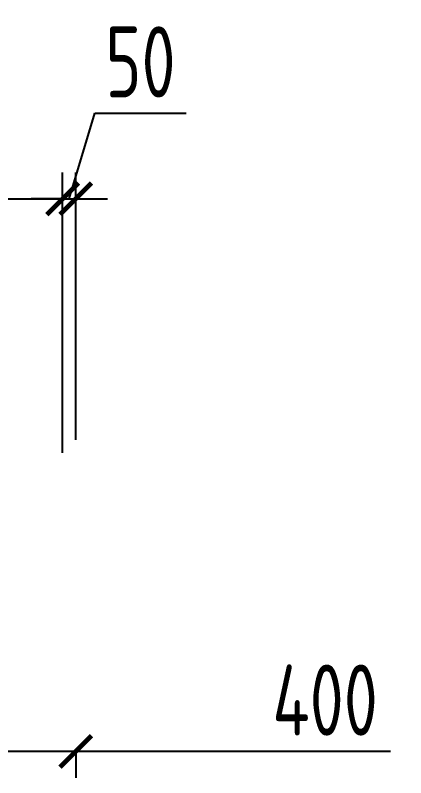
# Model space of a CAD drawing. Header units: millimetres. Extents: x -346952 to 536090, y 55086 to 131231.
# Drawn here: x -194584 to -193100, y 100582 to 103478 of the extents above; entities that cross this region are included whole.
import ezdxf

# ---------------------------------------------------------------- set-up
doc = ezdxf.new("R2010")
doc.units = ezdxf.units.MM
doc.layers.add('РАЗМЕРЫ КРОВЛИ ОВ', color=204, linetype='Continuous')
doc.layers.get('0').off()
doc.styles.add('ISOCPEUR', font='isocpeur.ttf', dxfattribs={"width": 0.7})
doc.dimstyles.new('R_100', dxfattribs={"dimtxt": 270, "dimasz": 120, "dimexe": 100, "dimexo": 0, "dimgap": 60, "dimtad": 1, "dimdec": 0, "dimrnd": 5, "dimzin": 0, "dimdsep": 46, "dimtxsty": 'ISOCPEUR', "dimblk": 'ARCHTICK', "dimcen": 0, "dimdle": 100, "dimclrd": 256, "dimclre": 256, "dimclrt": 256, "dimadec": 0, "dimazin": 0, "dimtfac": 2, "dimtdec": 0, "dimtofl": 0, "dimtmove": 1, "dimatfit": 3, "dimfxl": 1, "dimtvp": 3, "dimtolj": 1, "dimtzin": 0, "dimarcsym": 0})

# ---------------------------------------------------------------- blocks, each defined once
blk = doc.blocks.new('_ArchTick')
at = {"color": 0, "linetype": 'ByBlock', "const_width": 0.15}
blk.add_lwpolyline([(-0.5, -0.5), (0.5, 0.5)], dxfattribs=at)
blk = doc.blocks.new('*D3449')
at = {"layer": 'РАЗМЕРЫ КРОВЛИ ОВ', "lineweight": -2, "transparency": 16777216}
for p, q in [((-194254, 100681.6), (-194854, 100681.6)), ((-194754, 100683.7), (-194754, 100581.6)), ((-194354, 100683.7), (-194354, 100581.6)), ((-193157.6, 100681.6), (-194354, 100681.6))]:
    blk.add_line(p, q, dxfattribs=at)
at = {"layer": 'РАЗМЕРЫ КРОВЛИ ОВ', "lineweight": -2, "transparency": 16777216, "xscale": 120, "yscale": 120, "zscale": 120, "rotation": 180}
blk.add_blockref('_ArchTick', (-194754, 100681.6), dxfattribs=at)
at = {"layer": 'РАЗМЕРЫ КРОВЛИ ОВ', "lineweight": -2, "transparency": 16777216, "xscale": 120, "yscale": 120, "zscale": 120}
blk.add_blockref('_ArchTick', (-194354, 100681.6), dxfattribs=at)
at = {"layer": 'РАЗМЕРЫ КРОВЛИ ОВ', "transparency": 16777216, "insert": (-193406.6, 100876.6), "char_height": 270, "attachment_point": 5, "style": 'ISOCPEUR'}
blk.add_mtext('\\A1;400', dxfattribs=at)
blk = doc.blocks.new('*D3531')
at = {"layer": 'РАЗМЕРЫ КРОВЛИ ОВ', "lineweight": -2, "transparency": 16777216}
for p, q in [((-194704, 101815.7), (-194704, 102881)), ((-194404, 101815.7), (-194404, 102881)), ((-195391.7, 102781), (-194704, 102781)), ((-194804, 102781), (-194304, 102781))]:
    blk.add_line(p, q, dxfattribs=at)
at = {"layer": 'РАЗМЕРЫ КРОВЛИ ОВ', "lineweight": -2, "transparency": 16777216, "xscale": 120, "yscale": 120, "zscale": 120, "rotation": 180}
blk.add_blockref('_ArchTick', (-194704, 102781), dxfattribs=at)
at = {"layer": 'РАЗМЕРЫ КРОВЛИ ОВ', "lineweight": -2, "transparency": 16777216, "xscale": 120, "yscale": 120, "zscale": 120}
blk.add_blockref('_ArchTick', (-194404, 102781), dxfattribs=at)
at = {"layer": 'РАЗМЕРЫ КРОВЛИ ОВ', "transparency": 16777216, "insert": (-195152.1, 102976), "char_height": 270, "attachment_point": 5, "style": 'ISOCPEUR'}
blk.add_mtext('\\A1;300', dxfattribs=at)
blk = doc.blocks.new('*D3532')
at = {"layer": 'РАЗМЕРЫ КРОВЛИ ОВ', "lineweight": -2, "transparency": 16777216}
for p, q in [((-194379, 102781), (-194281.5, 103106)), ((-194281.5, 103106), (-193934.7, 103106)), ((-194404, 101815.7), (-194404, 102881)), ((-194354, 101865.7), (-194354, 102881)), ((-194404, 102781), (-194524, 102781)), ((-194404, 102781), (-194354, 102781)), ((-194354, 102781), (-194234, 102781))]:
    blk.add_line(p, q, dxfattribs=at)
at = {"layer": 'РАЗМЕРЫ КРОВЛИ ОВ', "lineweight": -2, "transparency": 16777216, "xscale": 120, "yscale": 120, "zscale": 120}
blk.add_blockref('_ArchTick', (-194404, 102781), dxfattribs=at)
at = {"layer": 'РАЗМЕРЫ КРОВЛИ ОВ', "lineweight": -2, "transparency": 16777216, "xscale": 120, "yscale": 120, "zscale": 120, "rotation": 180}
blk.add_blockref('_ArchTick', (-194354, 102781), dxfattribs=at)
at = {"layer": 'РАЗМЕРЫ КРОВЛИ ОВ', "transparency": 16777216, "insert": (-194108.1, 103301), "char_height": 270, "attachment_point": 5, "style": 'ISOCPEUR'}
blk.add_mtext('\\A1;50', dxfattribs=at)

msp = doc.modelspace()

# ---------------------------------------------------------------- dimensions: what is measured, and where the dimension line sits
at = {"layer": 'РАЗМЕРЫ КРОВЛИ ОВ'}
dim = msp.add_linear_dim(base=(-194354, 102781), p1=(-194404, 101815.7), p2=(-194354, 101865.7), dimstyle='R_100', override={"dimpost": '\\X'}, dxfattribs=at)
dim.commit()
dim.dimension.update_dxf_attribs({"geometry": '*D3532', "text_midpoint": (-194221.5, 103301)})
for base, p1, p2, picture, middle in [((-194404, 102781), (-194704, 101815.7), (-194404, 101815.7), '*D3531', (-195152.1, 102810.2)), ((-194754, 100681.6), (-194354, 100683.7), (-194754, 100683.7), '*D3449', (-193406.6, 100706.3))]:
    dim = msp.add_linear_dim(base=base, p1=p1, p2=p2, dimstyle='R_100', override={"dimpost": '\\X'}, dxfattribs=at)
    dim.commit()
    dim.dimension.update_dxf_attribs({"geometry": picture, "text_midpoint": middle, "dimtype": 160})

doc.saveas('drawing.dxf')
